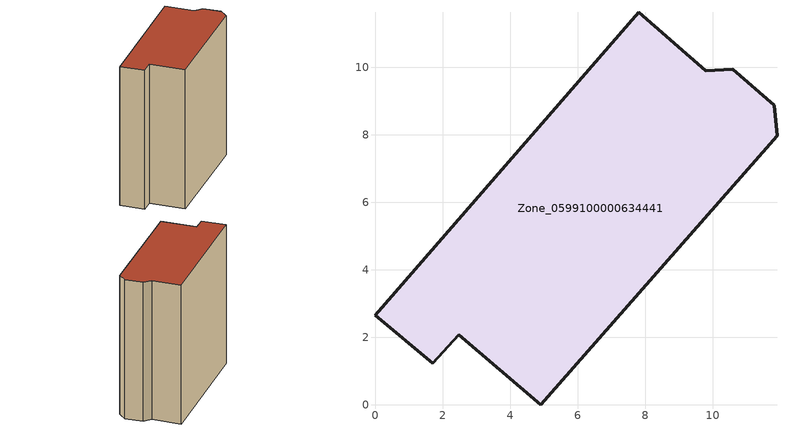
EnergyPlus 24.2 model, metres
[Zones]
Zone_0599100000634441
 floor ground (C_G): 9.79,9.91 10.59,9.95 11.82,8.88 11.9,7.98 4.89,0 2.46,2.08 1.7,1.24 0,2.65 7.8,11.64 z0
 wall outside (C_F): 7.8,11.64 0,2.65 1.7,1.24 2.46,2.08 4.89,0 11.9,7.98 11.82,8.88 10.59,9.95 9.79,9.91 7.8,11.64 z0:13.13
 roof outside (C_R): 9.79,9.91 7.8,11.64 0,2.65 1.7,1.24 2.46,2.08 4.89,0 11.9,7.98 11.82,8.88 10.59,9.95 z13.13
[BUILDING]
Pand.0599100000634441: North Axis=0; Terrain=City; Loads Convergence Tolerance Value=0.04; Temperature Convergence Tolerance Value=0.4; Solar Distribution=FullExterior; Maximum Number of Warmup Days=25; Minimum Number of Warmup Days=1
[Site:Location]
Rotterdam.The.Hague.AP_ZH_NLD Design_Conditions: Latitude=51.96; Longitude=4.45; Time Zone=1; Elevation=-4.5
[SITE:GROUNDTEMPERATURE:BUILDINGSURFACE]
18, 18, 18, 18, 18, 18, 18, 18, 18, 18, 18, 18
[MATERIAL] Thermal Absorptance=0.9; Solar Absorptance=0.7; Visible Absorptance=0.7
Name | Roughness | Thickness | Conductivity | Density | Specific Heat
G.TI.1946 | MediumSmooth | 0.15 | 1 | 540 | 1210
F.TI.1946 | Rough | 0.3 | 0.857143 | 1920 | 840
R.TI.1946 | MediumRough | 0.2 | 0.1 | 1500 | 1000
[CONSTRUCTION]
C_G: G.TI.1946
C_F: F.TI.1946
C_R: R.TI.1946
[ZONE]
Zone_0599100000634441: Type=1; Multiplier=1; Ceiling Height=Autocalculate; Volume=Autocalculate; Floor Area=autocalculate; Part of Total Floor Area=Yes
[ZONEINFILTRATION:DESIGNFLOWRATE]
Infil_Zone_0599100000634441: Zone or ZoneList or Space or SpaceList=Zone_0599100000634441; Schedule=AlwaysOn; Design Flow Rate Calculation Method=Flow/Area; Flow Rate per Floor Area=0.003; Constant Term Coefficient=1; Temperature Term Coefficient=0; Velocity Term Coefficient=0; Velocity Squared Term Coefficient=0
[HVACTEMPLATE:ZONE:IDEALLOADSAIRSYSTEM]
Zone_0599100000634441: Maximum Heating Supply Air Temperature=50; Minimum Cooling Supply Air Temperature=13; Maximum Heating Supply Air Humidity Ratio=0.0156; Minimum Cooling Supply Air Humidity Ratio=0.0077; Heating Limit=NoLimit; Cooling Limit=NoLimit; Dehumidification Control Type=ConstantSensibleHeatRatio; Cooling Sensible Heat Ratio=0.7; Dehumidification Setpoint=60; Humidification Control Type=None; Humidification Setpoint=30; Outdoor Air Method=None; Outdoor Air Flow Rate per Person=0.00944; Outdoor Air Flow Rate per Zone Floor Area=0; Outdoor Air Flow Rate per Zone=0; Demand Controlled Ventilation Type=None; Outdoor Air Economizer Type=NoEconomizer; Heat Recovery Type=None; Sensible Heat Recovery Effectiveness=0.7; Latent Heat Recovery Effectiveness=0.65
[ZONECONTROL:THERMOSTAT]
ThermostatControl_Zone_0599100000634441: Zone or ZoneList=Zone_0599100000634441; Control Type Schedule=DualSetpointControlType; Control 1=Thermostat_Zone_0599100000634441; Temperature Difference Between Cutout And Setpoint=0
[THERMOSTATSETPOINT:DUALSETPOINT]
Thermostat_Zone_0599100000634441: Heating Setpoint Temperature Schedule=HeatingSetpoint_Zone_0599100000634441; Cooling Setpoint Temperature Schedule=CoolingSetpoint_Zone_0599100000634441
[SCHEDULE:COMPACT]
HeatingSetpoint_Zone_0599100000634441: Through: 12/31, For: AllDays, Until: 24:00, 21
CoolingSetpoint_Zone_0599100000634441: Through: 12/31, For: AllDays, Until: 24:00, 24
DualSetpointControlType: Through: 12/31, For: AllDays, Until: 24:00, 4
AlwaysOn: Through: 12/31, For: AllDays, Until: 24:00, 1
